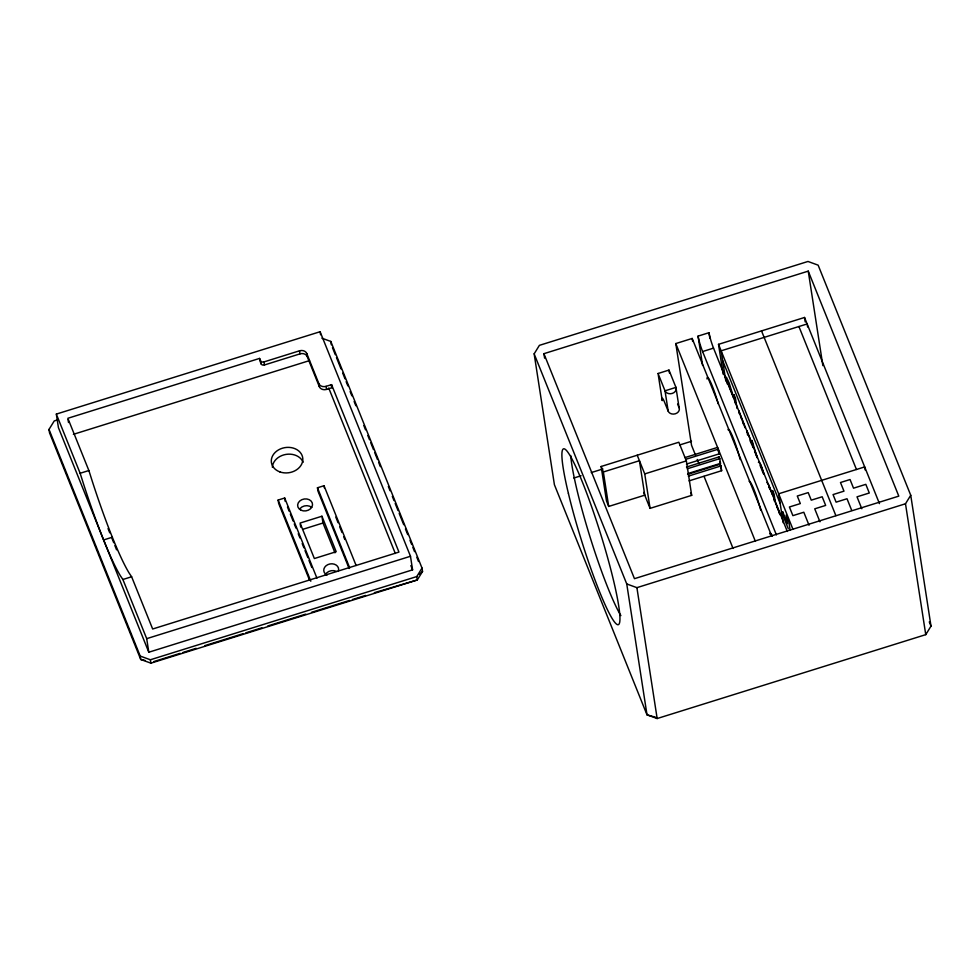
<?xml version="1.0" encoding="UTF-8"?>
<svg xmlns="http://www.w3.org/2000/svg" width="980" height="980" viewBox="0 0 980 980"><rect width="100%" height="100%" fill="white"/><g stroke="black" fill="none" stroke-linecap="round" stroke-linejoin="round"><path stroke-width="1.47" d="M758.41 462.303C761.007 461.727 762.734 471.331 764.118 474.394M725.372 377.692L725.519 376.859L726.425 377.251L729.157 382.935L733.579 397.317L727.344 381.441L727.111 383.768M321.918 338.198L330.799 341.432L422.013 568.069L422.539 571.463L417.296 579.964L150.896 663.166L140.728 659.467L49.527 432.829L49 429.436L54.243 420.935L57.158 420.028M534.149 353.854L539.392 345.352L807.986 261.464L818.141 265.164L910.739 495.268L931 626.147L925.757 634.648L657.164 718.536L647.008 714.837L554.411 484.733L534.149 353.854L626.747 583.957L647.008 714.837L655.448 717.213L657.164 718.536L636.902 587.657L626.747 583.957M374.36 592.692L417.296 579.964L416.77 576.571L422.013 568.069M925.757 634.648L905.495 503.769L910.739 495.268M419.477 574.268L422.539 571.463M766.887 482.344L768.896 485.247L772.485 494.863M56.325 414.099L320.105 331.718L410.485 556.273L412.58 569.846L148.801 652.227L58.433 427.66L56.325 414.099L80.14 473.267L83.851 484.965A120.883 13.255 72.7 0 0 120.418 575.836L122.892 579.499L146.706 638.654L148.801 652.227M259.541 358.423L67.853 418.288L88.874 470.535L92.598 482.246A120.883 13.255 72.7 0 0 129.164 573.104L131.626 576.767L152.66 629.001L398.958 552.083L331.571 384.638L326.107 386.341A5.758 4.618 -8.8 0 1 318.904 383.719L306.716 353.425A5.758 4.618 -8.8 0 0 299.513 350.803L264.012 361.902A2.879 2.315 -8.8 0 1 260.411 360.591L259.541 358.423L260.888 363.641A2.879 2.315 -8.8 0 0 264.49 364.952L299.99 353.866A5.758 4.618 -8.8 0 1 307.193 356.487L319.382 386.769A5.758 4.618 -8.8 0 0 326.585 389.391L332.036 387.688L331.571 384.638M73.39 434.336L309.496 360.603M80.14 473.267L88.874 470.535M543.912 353.682L808.243 271.129L898.795 496.125L634.464 578.678L543.912 353.682L544.611 358.178M702.611 365.418L698.066 336.115L708.993 332.698A11.515 1.262 72.7 0 0 713.526 348.133L787.308 531.466M695.53 455.198L691.549 445.312L675.796 343.563L692.174 338.455L771.774 536.244M723.13 374.14L718.524 344.335L804.531 317.471L879.452 503.61M698.066 336.115A11.515 1.262 72.7 0 0 702.599 351.551L713.526 348.133M103.611 539.943L112.357 537.212M658.058 373.502L668.973 370.085L675.943 387.394L679.091 407.741A5.758 4.618 -8.8 0 1 675.367 413.781A5.758 4.618 -8.8 0 1 668.176 411.159L664.685 402.498A11.515 1.262 72.7 0 0 662.26 400.636L658.058 373.502L665.016 390.812L668.176 411.159M309.643 580.405L278.663 503.438L278.136 500.045L284.69 497.999L316.944 578.151M349.113 568.498L317.986 491.164L317.459 487.771L324.013 485.725L356.12 565.497M321.93 516.227L300.088 523.051L314.36 558.539L336.201 551.716L321.93 516.227L322.984 523.014L334.976 552.818M122.892 579.499L131.626 576.767M302.587 529.384L322.984 523.014M608.702 506.44L603.362 471.98L639.426 460.71L644.767 495.17L608.702 506.44L606.485 500.939L601.157 466.48L678.834 442.225L686.355 460.906L691.684 495.366L650.071 508.363L643.664 492.426M573.827 478.032L581.091 475.753M591.259 472.581L602.884 468.955M679.887 444.908L691.5 441.27M685.008 457.587L717.581 447.407L719.026 453.912L686.453 464.079M685.718 459.338L718.291 449.171L719.026 453.912M650.071 508.363L644.742 473.904L686.355 460.906M686.478 467.056L719.051 456.888L719.761 458.64L720.496 463.381L687.923 473.56M687.188 468.82L719.761 458.64M146.706 638.654L410.485 556.273M687.605 474.381L720.19 464.214L720.888 465.966L721.623 470.706L689.05 480.874M688.315 476.145L720.888 465.966M49 429.436L140.214 656.073L150.369 659.773L416.77 576.571M153.835 661.561L180.124 653.354M183.04 652.435L196.184 648.331M204.955 645.6L242.918 633.742M245.845 632.823L261.905 627.812M267.748 625.987L305.723 614.129M311.567 612.304L349.529 600.446M352.457 599.527L365.601 595.423M636.902 587.657L905.495 503.769M145.101 660.422L140.728 659.467L140.214 656.073M760.076 465.439L763.445 473.793M768.773 486.95L770.084 489.608M750.031 440.62L751.562 444.136M740.525 416.377L741.664 419.024M929.285 621.884L931 626.147M798.92 326.524L856.459 469.494M861.8 508.743L857.01 496.836L869.297 493.001L865.818 484.341L853.531 488.187L850.04 479.526L840.485 482.515L843.976 491.164L833.049 494.582L836.099 502.152L847.014 498.747L851.718 510.421M761.521 330.897L835.867 515.639M819.954 521.801L814.735 508.828L825.662 505.411L822.171 496.762L811.256 500.168L808.206 492.597L797.279 496.015L800.329 503.585L789.402 506.991L792.894 515.652L803.808 512.234L809.039 525.219M718.524 344.335L792.869 529.065M722.64 360.542L780.166 503.512M788.275 528.698L783.486 516.803L782.689 511.707L787.479 523.614L786.168 515.125L788.778 521.617L790.088 530.094M751.77 442.85L752.763 445.3L752.003 440.449L757.27 457.942M752.138 445.202L753.13 447.652M754.588 451.278L756.732 456.607M702.599 351.551L776.38 534.884M675.796 343.563L755.396 541.364M719.786 461.629L720.496 463.381M721.623 470.706L720.19 464.214M677.596 404.03L679.091 407.741M697.233 459.436L698.936 463.675M704.057 476.39L733.052 548.457M690.618 492.695L691.684 495.366M637.221 455.222L644.742 473.904M601.157 466.48L603.362 471.98M332.465 347.655L335.319 354.736M336.459 357.565L341.016 368.897M342.731 373.147L345.009 378.819M346.148 381.649L347.863 385.899M350.142 391.559L351.845 395.81M354.135 401.482L355.838 405.732M363.825 425.553L365.528 429.804M367.806 435.475L369.521 439.726M370.661 442.556L373.515 449.636M374.654 452.466L377.496 459.559M378.648 462.389L380.35 466.639M388.337 486.472L390.04 490.723M392.319 496.382L394.034 500.633M395.173 503.463L398.027 510.543M399.166 513.385L403.723 524.716M405.438 528.967L407.717 534.627M409.995 540.298L411.71 544.549M412.85 547.379L414.552 551.63M416.831 557.289L418.546 561.54M410.877 565.607L412.58 569.846M330.921 384.895L332.036 387.688M328.729 388.019L395.32 553.48M335.809 517.097L338.051 522.695M339.741 526.897L341.996 532.495M343.686 536.697L344.813 539.49M317.459 487.771L349.713 567.922M287.483 507.015L289.174 511.242M290.313 514.047L293.143 521.078M294.269 523.896L295.972 528.11M298.239 533.733L299.929 537.959M302.195 543.582L303.898 547.796M305.025 550.613L307.855 557.645M308.982 560.45L311.812 567.481M278.136 500.045L310.807 581.214M108.045 528.588L109.748 532.826M112.026 538.486L113.729 542.724M114.868 545.554L116.583 549.805M751.55 442.335L746.944 430.845L747.593 435.059M742.522 421.204L743.575 424.377M778.635 511.168L779.284 513.349M780.399 515.247L775.413 502.752L774.102 494.238L772.644 490.625L774.237 500.903M745.07 427.819L738.761 410.743L739.214 413.621M865.144 469.935L864.679 466.921L778.659 493.785L783.143 522.683M808.243 271.129L822.869 365.638M807.618 326.977L807.14 323.951L721.133 350.816L725.837 381.196M804.531 317.471L805.229 321.942M737.034 408.452L735.441 398.174L733.983 394.548L735.343 403.368M708.993 332.698L709.839 338.125M719.051 456.888L719.418 459.252M692.174 338.455L692.639 341.444M668.973 370.085L669.426 373M330.799 341.432L331.326 344.813M320.105 331.718L320.57 334.731M326.107 386.341L326.585 389.391M318.904 383.719L319.382 386.769M306.716 353.425L307.193 356.487M324.013 485.725L324.368 487.979M299.513 350.803L299.99 353.866M300.296 524.41L300.713 527.118M264.012 361.902L264.49 364.952M284.69 497.999L285.217 501.393M260.411 360.591L260.888 363.641M150.369 659.773L150.896 663.166M68.073 419.697L68.514 422.527M327.038 575.064A7.485 6.003 -8.8 0 1 324.686 567.261A7.485 6.003 -8.8 0 1 334.241 564.162A7.485 6.003 -8.8 0 1 338.247 571.413M272.367 467.276A15.827 12.703 -8.8 0 1 286.001 454.402A15.827 12.703 -8.8 0 1 303.126 462.242M299.954 508.681A7.485 6.003 -8.8 0 1 311.75 507.444M325.213 575.027A7.485 6.003 -8.8 0 1 336.422 571.389M620.891 615.624A92.096 10.106 72.7 0 1 590.291 537.799A92.096 10.106 72.7 0 1 570.727 455.529M707.021 378.99A23.03 2.524 72.7 0 1 710.782 382.494A23.03 2.524 72.7 0 1 718.254 403.846M728.018 429.767A23.03 2.524 72.7 0 1 732.869 437.202A23.03 2.524 72.7 0 1 740.182 459.547M749.124 481.303A23.03 2.524 72.7 0 1 760.713 510.078M769.741 533.965A23.03 2.524 72.7 0 1 772.375 535.987M776.687 506.476A8.22 0.907 72.7 0 1 778.23 510.004M675.943 387.394L665.016 390.812A5.758 4.618 -8.8 0 0 672.219 393.433A5.758 4.618 -8.8 0 0 675.943 387.394M279.827 471.882A15.827 12.703 -8.8 0 0 302.808 458.701A15.827 12.703 -8.8 0 0 278.553 449.869A15.827 12.703 -8.8 0 0 279.827 471.882M300.934 510.163A7.485 6.003 -8.8 0 0 312.522 504.933A7.485 6.003 -8.8 0 0 301.803 499.69A7.485 6.003 -8.8 0 0 300.934 510.163M568.424 493.54A92.096 10.106 72.7 0 0 618.172 624.701A92.096 10.106 72.7 0 0 586.26 491.972A92.096 10.106 72.7 0 0 568.424 493.54"/></g></svg>
